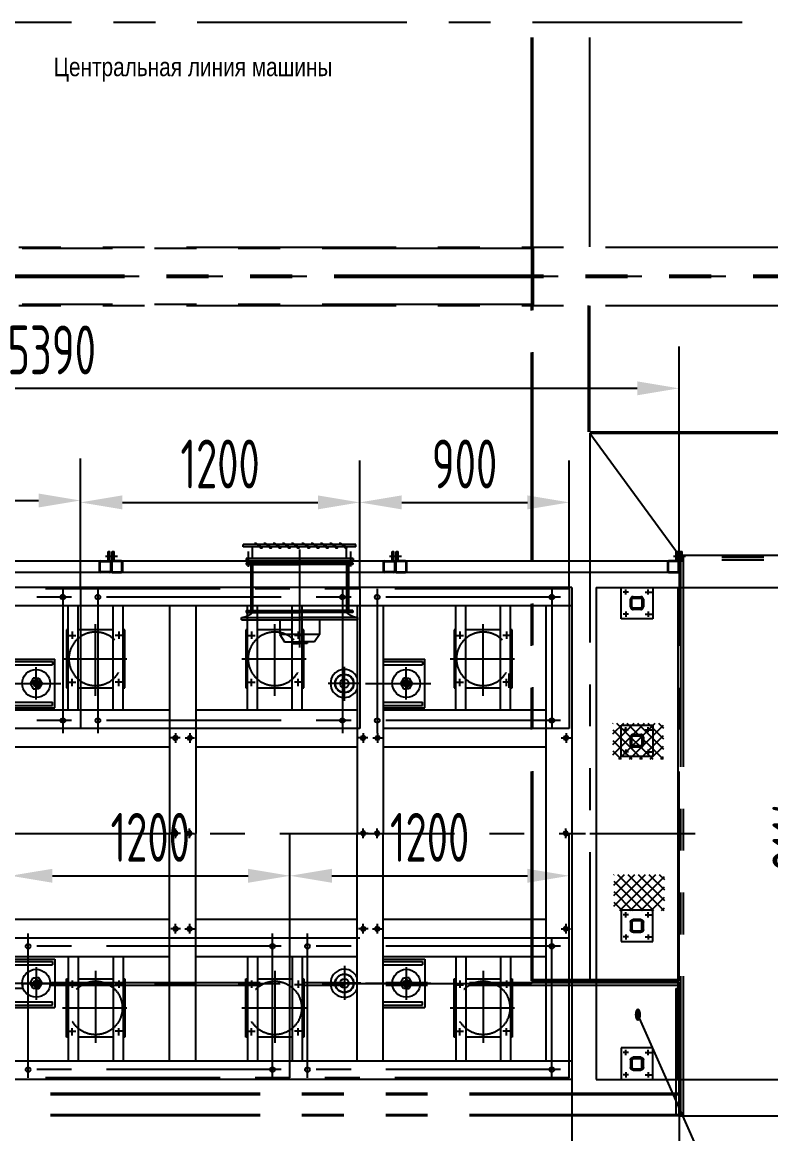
# Model space of a CAD drawing. Header units: millimetres. Extents: x 0 to 25200, y -693 to 17820.
# Drawn here: x 9672 to 12887, y 2873 to 7649 of the extents above; entities that cross this region are included whole.
import ezdxf
from ezdxf.enums import TextEntityAlignment as Align

# ---------------------------------------------------------------- set-up
doc = ezdxf.new("R2010")
doc.units = ezdxf.units.MM
doc.header["$LTSCALE"] = 600
for name, pattern in [('F', [0.75, 0.5, -0.25]), ('G', [2, 1.25, -0.25, 0.25, -0.25]), ('K', [2.5, 1.25, -0.25, 0.25, -0.25, 0.25, -0.25])]:
    doc.linetypes.add(name, pattern=pattern)
for name, color, linetype in [('01', 7, 'Continuous'), ('02', 1, 'Continuous'), ('04', 2, 'F'), ('05', 4, 'G'), ('07', 6, 'K'), ('08', 1, 'Continuous')]:
    doc.layers.add(name, color=color, linetype=linetype)
doc.styles.get("Standard").update_dxf_attribs({"font": 'isocp', "width": 0.707, "bigfont": 'intecad.shx'})
doc.dimstyles.new('INTE', dxfattribs={"dimscale": 60, "dimtxt": 3.5, "dimasz": 3, "dimexe": 3, "dimexo": 0, "dimgap": 1, "dimtad": 1, "dimdsep": 46, "dimtxsty": 'Standard', "dimcen": 0, "dimclrd": 1, "dimclre": 1, "dimclrt": 3, "dimadec": 0, "dimazin": 0, "dimtfac": 1, "dimtmove": 0, "dimatfit": 0, "dimfxl": 1, "dimarcsym": 0})

# ---------------------------------------------------------------- blocks, each defined once
blk = doc.blocks.new('ll')
at = {"layer": '01', "color": 7, "linetype": 'Continuous'}
for p, q in [((17799.6, 5990), (17799.6, 5542)), ((17842.6, 5990), (17842.6, 5542)), ((17992.6, 5990), (17992.6, 5542)), ((18035.6, 5990), (18035.6, 5542)), ((17792.6, 5645), (17792.6, 5895)), ((17792.6, 5895), (17799.6, 5895)), ((17842.6, 5895), (17992.6, 5895)), ((18035.6, 5895), (18042.6, 5895)), ((17799.6, 5645), (17792.6, 5645)), ((17992.6, 5645), (17842.6, 5645)), ((18042.6, 5645), (18035.6, 5645))]:
    blk.add_line(p, q, dxfattribs=at)
blk.add_lwpolyline([(18042.6, 5895), (18042.6, 5645)], dxfattribs=at)
at = {"layer": '04', "color": 2, "linetype": 'F'}
blk.add_circle((17917.6, 5770), 115, dxfattribs=at)
at = {"layer": '05'}
for p, q in [((17917.6, 5929.2), (17917.6, 5620.8)), ((17817.6, 5887.8), (17817.6, 5856.2)), ((18017.6, 5887.8), (18017.6, 5856.2)), ((17803.2, 5870), (17832.9, 5870)), ((18032, 5870), (18002.3, 5870)), ((17775.9, 5770), (18051.5, 5770)), ((17817.6, 5652.2), (17817.6, 5683.8)), ((18017.6, 5652.2), (18017.6, 5683.8)), ((17803.2, 5670), (17832.9, 5670)), ((18032, 5670), (18002.3, 5670))]:
    blk.add_line(p, q, dxfattribs=at)
blk = doc.blocks.new('01')
at = {"layer": '01'}
for p, q in [((18298.6, 5802.4), (13476.6, 5802.4)), ((18298.6, 5723.4), (13476.6, 5723.4)), ((16570.6, 5723.4), (16570.6, 4745.4)), ((16682.6, 5723.4), (16682.6, 4745.4)), ((17376.6, 5723.4), (17376.6, 4745.4)), ((17488.6, 5723.4), (17488.6, 4745.4)), ((15985.2, 5412.4), (15971.9, 5389.4)), ((15997.3, 5412.4), (15985.2, 5412.4)), ((15997.3, 5412.4), (16009.5, 5412.4)), ((16009.5, 5412.4), (16022.8, 5389.4)), ((17575.2, 5412.4), (17561.9, 5389.4)), ((17587.3, 5412.4), (17575.2, 5412.4)), ((17587.3, 5412.4), (17599.5, 5412.4)), ((17599.5, 5412.4), (17612.8, 5389.4)), ((15971.9, 5389.4), (15985.2, 5366.4)), ((15985.2, 5366.4), (15997.3, 5366.4)), ((16009.5, 5366.4), (15997.3, 5366.4)), ((16022.8, 5389.4), (16009.5, 5366.4)), ((17561.9, 5389.4), (17575.2, 5366.4)), ((17575.2, 5366.4), (17587.3, 5366.4)), ((17599.5, 5366.4), (17587.3, 5366.4)), ((17612.8, 5389.4), (17599.5, 5366.4)), ((16570.6, 3767.4), (16570.6, 4745.4)), ((16682.6, 3767.4), (16682.6, 4745.4)), ((17376.6, 3767.4), (17376.6, 4745.4)), ((17488.6, 3767.4), (17488.6, 4745.4)), ((15971.9, 4101.4), (15985.2, 4124.4)), ((15985.2, 4124.4), (15997.3, 4124.4)), ((16009.5, 4124.4), (15997.3, 4124.4)), ((16022.8, 4101.4), (16009.5, 4124.4)), ((17561.9, 4101.4), (17575.2, 4124.4)), ((17575.2, 4124.4), (17587.3, 4124.4)), ((17599.5, 4124.4), (17587.3, 4124.4)), ((17612.8, 4101.4), (17599.5, 4124.4)), ((15985.2, 4078.4), (15971.9, 4101.4)), ((15997.3, 4078.4), (15985.2, 4078.4)), ((15997.3, 4078.4), (16009.5, 4078.4)), ((16009.5, 4078.4), (16022.8, 4101.4)), ((17575.2, 4078.4), (17561.9, 4101.4)), ((17587.3, 4078.4), (17575.2, 4078.4)), ((17587.3, 4078.4), (17599.5, 4078.4)), ((17599.5, 4078.4), (17612.8, 4101.4)), ((18298.6, 3767.4), (13476.6, 3767.4)), ((18298.6, 3688.4), (13476.6, 3688.4))]:
    blk.add_line(p, q, dxfattribs=at)
at = {"layer": '01', "color": 7, "linetype": 'Continuous'}
for p, q in [((18298.6, 5802.4), (18298.6, 3688.4)), ((18186.6, 5723.4), (18186.6, 3767.4)), ((15898.6, 5493.4), (16077.3, 5493.4)), ((16077.3, 5285.4), (16077.3, 5493.4)), ((17488.6, 5493.4), (17667.3, 5493.4)), ((17667.3, 5285.4), (17667.3, 5493.4)), ((15898.6, 5483.4), (16067.3, 5483.4)), ((15898.6, 5469.4), (16067.3, 5469.4)), ((16067.3, 5483.4), (16067.3, 5469.4)), ((17488.6, 5483.4), (17657.3, 5483.4)), ((17488.6, 5469.4), (17657.3, 5469.4)), ((17657.3, 5483.4), (17657.3, 5469.4)), ((15898.6, 5309.4), (16067.3, 5309.4)), ((16067.3, 5295.4), (16067.3, 5309.4)), ((17488.6, 5309.4), (17657.3, 5309.4)), ((17657.3, 5295.4), (17657.3, 5309.4)), ((15898.6, 5295.4), (16067.3, 5295.4)), ((15898.6, 5285.4), (16077.3, 5285.4)), ((16570.6, 5275.4), (15898.6, 5275.4)), ((17376.6, 5275.4), (16682.6, 5275.4)), ((17488.6, 5295.4), (17657.3, 5295.4)), ((17488.6, 5285.4), (17667.3, 5285.4)), ((18186.6, 5275.4), (17488.6, 5275.4)), ((16570.6, 5195.4), (15898.6, 5195.4)), ((17376.6, 5195.4), (16682.6, 5195.4)), ((18186.6, 5195.4), (17488.6, 5195.4)), ((16570.6, 5115.4), (15898.6, 5115.4)), ((17376.6, 5115.4), (16682.6, 5115.4)), ((18186.6, 5115.4), (17488.6, 5115.4)), ((16570.6, 4375.4), (15898.6, 4375.4)), ((17376.6, 4375.4), (16682.6, 4375.4)), ((18186.6, 4375.4), (17488.6, 4375.4)), ((16570.6, 4295.4), (15898.6, 4295.4)), ((17376.6, 4295.4), (16682.6, 4295.4)), ((18186.6, 4295.4), (17488.6, 4295.4)), ((16570.6, 4215.4), (15898.6, 4215.4)), ((15898.6, 4205.4), (16077.3, 4205.4)), ((16077.3, 4205.4), (16077.3, 3997.4)), ((17376.6, 4215.4), (16682.6, 4215.4)), ((18186.6, 4215.4), (17488.6, 4215.4)), ((17488.6, 4205.4), (17667.3, 4205.4)), ((17667.3, 4205.4), (17667.3, 3997.4)), ((15898.6, 4195.4), (16067.3, 4195.4)), ((15898.6, 4181.4), (16067.3, 4181.4)), ((16067.3, 4195.4), (16067.3, 4181.4)), ((17488.6, 4195.4), (17657.3, 4195.4)), ((17488.6, 4181.4), (17657.3, 4181.4)), ((17657.3, 4195.4), (17657.3, 4181.4)), ((15898.6, 4021.4), (16067.3, 4021.4)), ((16067.3, 4007.4), (16067.3, 4021.4)), ((17488.6, 4021.4), (17657.3, 4021.4)), ((17657.3, 4007.4), (17657.3, 4021.4)), ((15898.6, 4007.4), (16067.3, 4007.4)), ((15898.6, 3997.4), (16077.3, 3997.4)), ((17488.6, 4007.4), (17657.3, 4007.4)), ((17488.6, 3997.4), (17667.3, 3997.4))]:
    blk.add_line(p, q, dxfattribs=at)
at = {"layer": '01'}
for centre, radius in [((16112.6, 5760.4), 10), ((16262.6, 5760.4), 10), ((17312.6, 5760.4), 10), ((17462.6, 5760.4), 10), ((18212.6, 5760.4), 10), ((15997.3, 5389.4), 12), ((17321.6, 5389.4), 40), ((17321.6, 5389.4), 39), ((17321.6, 5389.4), 19), ((17587.3, 5389.4), 12), ((16112.6, 5230.4), 10), ((16262.6, 5230.4), 10), ((17312.6, 5230.4), 10), ((17462.6, 5230.4), 10), ((18212.6, 5230.4), 10), ((16595.6, 5155.4), 4.8), ((16657.6, 5155.4), 4.8), ((17401.6, 5155.4), 4.8), ((17463.6, 5155.4), 4.8), ((18273.6, 5155.4), 4.8), ((16596.6, 4745.4), 4.8), ((16656.6, 4745.4), 4.8), ((17402.6, 4745.4), 4.8), ((17462.6, 4745.4), 4.8), ((18272.6, 4745.4), 4.8), ((16596.6, 4335.4), 4.8), ((16656.6, 4335.4), 4.8), ((17402.6, 4335.4), 4.8), ((17462.6, 4335.4), 4.8), ((18272.6, 4335.4), 4.8), ((15962.6, 4260.4), 10), ((17012.6, 4260.4), 10), ((17162.6, 4260.4), 10), ((18212.6, 4260.4), 10), ((15997.3, 4101.4), 12), ((17321.6, 4101.4), 40), ((17321.6, 4101.4), 39), ((17321.6, 4101.4), 19), ((17587.3, 4101.4), 12), ((15962.6, 3730.4), 10), ((17012.6, 3730.4), 10), ((17162.6, 3730.4), 10), ((18212.6, 3730.4), 10)]:
    blk.add_circle(centre, radius, dxfattribs=at)
at = {"layer": '01', "color": 7, "linetype": 'Continuous'}
for centre, radius in [((15997.3, 5389.4), 60), ((17587.3, 5389.4), 60), ((16595.6, 5155.4), 7), ((16657.6, 5155.4), 7), ((17401.6, 5155.4), 7), ((17463.6, 5155.4), 7), ((18273.6, 5155.4), 7), ((16596.6, 4745.4), 7), ((16656.6, 4745.4), 7), ((17402.6, 4745.4), 7), ((17462.6, 4745.4), 7), ((18272.6, 4745.4), 7), ((16596.6, 4335.4), 7), ((16656.6, 4335.4), 7), ((17402.6, 4335.4), 7), ((17462.6, 4335.4), 7), ((18272.6, 4335.4), 7), ((15997.3, 4101.4), 60), ((17587.3, 4101.4), 60)]:
    blk.add_circle(centre, radius, dxfattribs=at)
at = {"layer": '01'}
for centre in [(17321.6, 5389.4), (17321.6, 4101.4)]:
    blk.add_arc(centre, 60, 23.5565, 336.4435, dxfattribs=at)
at = {"layer": '02'}
for centre, radius, start, end in [((15997.3, 5389.4), 15, 269.3256, 180.755), ((17587.3, 5389.4), 15, 269.3256, 180.755), ((16595.6, 5155.4), 6, 87.3887, 3.4423), ((16657.6, 5155.4), 6, 176.5577, 92.6113), ((17401.6, 5155.4), 6, 87.3887, 3.4423), ((17463.6, 5155.4), 6, 176.5577, 92.6113), ((18273.6, 5155.4), 6, 176.5577, 92.6113), ((16596.6, 4745.4), 6, 87.3887, 3.4423), ((16656.6, 4745.4), 6, 176.5577, 92.6113), ((17402.6, 4745.4), 6, 87.3887, 3.4423), ((17462.6, 4745.4), 6, 176.5577, 92.6113), ((18272.6, 4745.4), 6, 176.5577, 92.6113), ((16596.6, 4335.4), 6, 356.5577, 272.6113), ((16656.6, 4335.4), 6, 267.3887, 183.4423), ((17402.6, 4335.4), 6, 356.5577, 272.6113), ((17462.6, 4335.4), 6, 267.3887, 183.4423), ((18272.6, 4335.4), 6, 267.3887, 183.4423), ((15997.3, 4101.4), 15, 179.245, 90.6744), ((17587.3, 4101.4), 15, 179.245, 90.6744)]:
    blk.add_arc(centre, radius, start, end, dxfattribs=at)
at = {"layer": '04', "color": 2, "linetype": 'F'}
for p, q in [((16585.6, 5155.4), (16590.8, 5164.4)), ((16590.8, 5164.4), (16595.6, 5164.4)), ((16600.4, 5164.4), (16595.6, 5164.4)), ((16605.6, 5155.4), (16600.4, 5164.4)), ((16647.6, 5155.4), (16652.8, 5164.4)), ((16652.8, 5164.4), (16657.6, 5164.4)), ((16662.4, 5164.4), (16657.6, 5164.4)), ((16667.6, 5155.4), (16662.4, 5164.4)), ((17391.6, 5155.4), (17396.8, 5164.4)), ((17396.8, 5164.4), (17401.6, 5164.4)), ((17406.4, 5164.4), (17401.6, 5164.4)), ((17411.6, 5155.4), (17406.4, 5164.4)), ((17453.6, 5155.4), (17458.8, 5164.4)), ((17458.8, 5164.4), (17463.6, 5164.4)), ((17468.4, 5164.4), (17463.6, 5164.4)), ((17473.6, 5155.4), (17468.4, 5164.4)), ((18263.6, 5155.4), (18268.8, 5164.4)), ((18268.8, 5164.4), (18273.6, 5164.4)), ((18278.4, 5164.4), (18273.6, 5164.4)), ((18283.6, 5155.4), (18278.4, 5164.4)), ((16590.8, 5146.4), (16585.6, 5155.4)), ((16595.6, 5146.4), (16590.8, 5146.4)), ((16595.6, 5146.4), (16600.4, 5146.4)), ((16600.4, 5146.4), (16605.6, 5155.4)), ((16652.8, 5146.4), (16647.6, 5155.4)), ((16657.6, 5146.4), (16652.8, 5146.4)), ((16657.6, 5146.4), (16662.4, 5146.4)), ((16662.4, 5146.4), (16667.6, 5155.4)), ((17396.8, 5146.4), (17391.6, 5155.4)), ((17401.6, 5146.4), (17396.8, 5146.4)), ((17401.6, 5146.4), (17406.4, 5146.4)), ((17406.4, 5146.4), (17411.6, 5155.4)), ((17458.8, 5146.4), (17453.6, 5155.4)), ((17463.6, 5146.4), (17458.8, 5146.4)), ((17463.6, 5146.4), (17468.4, 5146.4)), ((17468.4, 5146.4), (17473.6, 5155.4)), ((18268.8, 5146.4), (18263.6, 5155.4)), ((18273.6, 5146.4), (18268.8, 5146.4)), ((18273.6, 5146.4), (18278.4, 5146.4)), ((18278.4, 5146.4), (18283.6, 5155.4)), ((16586.6, 4745.4), (16591.8, 4754.4)), ((16591.8, 4736.4), (16586.6, 4745.4)), ((16591.8, 4754.4), (16596.6, 4754.4)), ((16596.6, 4736.4), (16591.8, 4736.4)), ((16601.4, 4754.4), (16596.6, 4754.4)), ((16596.6, 4736.4), (16601.4, 4736.4)), ((16606.6, 4745.4), (16601.4, 4754.4)), ((16601.4, 4736.4), (16606.6, 4745.4)), ((16646.6, 4745.4), (16651.8, 4754.4)), ((16651.8, 4736.4), (16646.6, 4745.4)), ((16651.8, 4754.4), (16656.6, 4754.4)), ((16656.6, 4736.4), (16651.8, 4736.4)), ((16661.4, 4754.4), (16656.6, 4754.4)), ((16656.6, 4736.4), (16661.4, 4736.4)), ((16666.6, 4745.4), (16661.4, 4754.4)), ((16661.4, 4736.4), (16666.6, 4745.4)), ((17392.6, 4745.4), (17397.8, 4754.4)), ((17397.8, 4736.4), (17392.6, 4745.4)), ((17397.8, 4754.4), (17402.6, 4754.4)), ((17402.6, 4736.4), (17397.8, 4736.4)), ((17407.4, 4754.4), (17402.6, 4754.4)), ((17402.6, 4736.4), (17407.4, 4736.4)), ((17412.6, 4745.4), (17407.4, 4754.4)), ((17407.4, 4736.4), (17412.6, 4745.4)), ((17452.6, 4745.4), (17457.8, 4754.4)), ((17457.8, 4736.4), (17452.6, 4745.4)), ((17457.8, 4754.4), (17462.6, 4754.4)), ((17462.6, 4736.4), (17457.8, 4736.4)), ((17467.4, 4754.4), (17462.6, 4754.4)), ((17462.6, 4736.4), (17467.4, 4736.4)), ((17472.6, 4745.4), (17467.4, 4754.4)), ((17467.4, 4736.4), (17472.6, 4745.4)), ((18262.6, 4745.4), (18267.8, 4754.4)), ((18267.8, 4736.4), (18262.6, 4745.4)), ((18267.8, 4754.4), (18272.6, 4754.4)), ((18272.6, 4736.4), (18267.8, 4736.4)), ((18277.4, 4754.4), (18272.6, 4754.4)), ((18272.6, 4736.4), (18277.4, 4736.4)), ((18282.6, 4745.4), (18277.4, 4754.4)), ((18277.4, 4736.4), (18282.6, 4745.4)), ((16591.8, 4344.4), (16586.6, 4335.4)), ((16586.6, 4335.4), (16591.8, 4326.4)), ((16596.6, 4344.4), (16591.8, 4344.4)), ((16591.8, 4326.4), (16596.6, 4326.4)), ((16596.6, 4344.4), (16601.4, 4344.4)), ((16601.4, 4326.4), (16596.6, 4326.4)), ((16601.4, 4344.4), (16606.6, 4335.4)), ((16606.6, 4335.4), (16601.4, 4326.4)), ((16651.8, 4344.4), (16646.6, 4335.4)), ((16646.6, 4335.4), (16651.8, 4326.4)), ((16656.6, 4344.4), (16651.8, 4344.4)), ((16651.8, 4326.4), (16656.6, 4326.4)), ((16656.6, 4344.4), (16661.4, 4344.4)), ((16661.4, 4326.4), (16656.6, 4326.4)), ((16661.4, 4344.4), (16666.6, 4335.4)), ((16666.6, 4335.4), (16661.4, 4326.4)), ((17397.8, 4344.4), (17392.6, 4335.4)), ((17392.6, 4335.4), (17397.8, 4326.4)), ((17402.6, 4344.4), (17397.8, 4344.4)), ((17397.8, 4326.4), (17402.6, 4326.4)), ((17402.6, 4344.4), (17407.4, 4344.4)), ((17407.4, 4326.4), (17402.6, 4326.4)), ((17407.4, 4344.4), (17412.6, 4335.4)), ((17412.6, 4335.4), (17407.4, 4326.4)), ((17457.8, 4344.4), (17452.6, 4335.4)), ((17452.6, 4335.4), (17457.8, 4326.4)), ((17462.6, 4344.4), (17457.8, 4344.4)), ((17457.8, 4326.4), (17462.6, 4326.4)), ((17462.6, 4344.4), (17467.4, 4344.4)), ((17467.4, 4326.4), (17462.6, 4326.4)), ((17467.4, 4344.4), (17472.6, 4335.4)), ((17472.6, 4335.4), (17467.4, 4326.4)), ((18267.8, 4344.4), (18262.6, 4335.4)), ((18262.6, 4335.4), (18267.8, 4326.4)), ((18272.6, 4344.4), (18267.8, 4344.4)), ((18267.8, 4326.4), (18272.6, 4326.4)), ((18272.6, 4344.4), (18277.4, 4344.4)), ((18277.4, 4326.4), (18272.6, 4326.4)), ((18277.4, 4344.4), (18282.6, 4335.4)), ((18282.6, 4335.4), (18277.4, 4326.4))]:
    blk.add_line(p, q, dxfattribs=at)
at = {"layer": '05', "color": 4, "linetype": 'G'}
for p, q in [((16112.6, 5795.4), (16112.6, 5175.4)), ((16262.6, 5795.4), (16262.6, 5175.4)), ((17312.6, 5795.4), (17312.6, 5175.4)), ((17462.6, 5795.4), (17462.6, 5175.4)), ((18212.6, 5795.4), (18212.6, 5195.4)), ((18249.8, 5760.4), (13825.3, 5760.4)), ((15821.6, 5389.4), (16102.7, 5389.4)), ((17411.6, 5389.4), (17692.7, 5389.4)), ((18249.8, 5230.4), (13825.3, 5230.4)), ((13444.2, 4745.4), (18356.8, 4745.4)), ((15962.6, 3695.4), (15962.6, 4315.4)), ((17012.6, 3695.4), (17012.6, 4315.4)), ((17162.6, 3695.4), (17162.6, 4315.4)), ((18249.8, 4260.4), (13540.3, 4260.4)), ((18212.6, 3695.4), (18212.6, 4295.4)), ((15821.6, 4101.4), (16102.7, 4101.4)), ((17411.6, 4101.4), (17692.7, 4101.4)), ((18249.8, 3730.4), (13530.3, 3730.4))]:
    blk.add_line(p, q, dxfattribs=at)
at = {"layer": '05'}
for p, q in [((15997.3, 5320), (15997.3, 5459.9)), ((17321.6, 5314.8), (17321.6, 5460.6)), ((17587.3, 5320), (17587.3, 5459.9)), ((15997.3, 5412.6), (15997.3, 5366.1)), ((17587.3, 5412.6), (17587.3, 5366.1)), ((16023, 5389.4), (15971.6, 5389.4)), ((17392.6, 5389.4), (17251, 5389.4)), ((17613, 5389.4), (17561.6, 5389.4)), ((16595.6, 5175.3), (16595.6, 5134.6)), ((16595.6, 5145.8), (16595.6, 5165.2)), ((16657.6, 5175.3), (16657.6, 5134.6)), ((16657.6, 5145.8), (16657.6, 5165.2)), ((17401.6, 5175.3), (17401.6, 5134.6)), ((17401.6, 5145.8), (17401.6, 5165.2)), ((17463.6, 5175.3), (17463.6, 5134.6)), ((17463.6, 5145.8), (17463.6, 5165.2)), ((18273.6, 5175.3), (18273.6, 5134.6)), ((18273.6, 5145.8), (18273.6, 5165.2)), ((16616, 5155.4), (16575.2, 5155.4)), ((16585, 5155.4), (16606.1, 5155.4)), ((16637.2, 5155.4), (16678, 5155.4)), ((16668.1, 5155.4), (16647.1, 5155.4)), ((17422, 5155.4), (17381.2, 5155.4)), ((17391, 5155.4), (17412.1, 5155.4)), ((17443.2, 5155.4), (17484, 5155.4)), ((17474.1, 5155.4), (17453.1, 5155.4)), ((18253.2, 5155.4), (18294, 5155.4)), ((18284.1, 5155.4), (18263.1, 5155.4)), ((16617, 4745.4), (16576.2, 4745.4)), ((16586, 4745.4), (16607.1, 4745.4)), ((16596.6, 4725), (16596.6, 4765.7)), ((16596.6, 4735.8), (16596.6, 4755.2)), ((16636.2, 4745.4), (16677, 4745.4)), ((16667.1, 4745.4), (16646.1, 4745.4)), ((16656.6, 4725), (16656.6, 4765.7)), ((16656.6, 4735.8), (16656.6, 4755.2)), ((17423, 4745.4), (17382.2, 4745.4)), ((17392, 4745.4), (17413.1, 4745.4)), ((17402.6, 4725), (17402.6, 4765.7)), ((17402.6, 4735.8), (17402.6, 4755.2)), ((17442.2, 4745.4), (17483, 4745.4)), ((17473.1, 4745.4), (17452.1, 4745.4)), ((17462.6, 4725), (17462.6, 4765.7)), ((17462.6, 4735.8), (17462.6, 4755.2)), ((18252.2, 4745.4), (18293, 4745.4)), ((18283.1, 4745.4), (18262.1, 4745.4)), ((18272.6, 4725), (18272.6, 4765.7)), ((18272.6, 4735.8), (18272.6, 4755.2)), ((16595.6, 4315.4), (16595.6, 4356.2)), ((16657.6, 4315.4), (16657.6, 4356.2)), ((17401.6, 4315.4), (17401.6, 4356.2)), ((17463.6, 4315.4), (17463.6, 4356.2)), ((18273.6, 4315.4), (18273.6, 4356.2)), ((16617, 4335.4), (16576.2, 4335.4)), ((16586, 4335.4), (16607.1, 4335.4)), ((16596.6, 4344.9), (16596.6, 4325.6)), ((16636.2, 4335.4), (16677, 4335.4)), ((16667.1, 4335.4), (16646.1, 4335.4)), ((16656.6, 4344.9), (16656.6, 4325.6)), ((17423, 4335.4), (17382.2, 4335.4)), ((17392, 4335.4), (17413.1, 4335.4)), ((17402.6, 4344.9), (17402.6, 4325.6)), ((17442.2, 4335.4), (17483, 4335.4)), ((17473.1, 4335.4), (17452.1, 4335.4)), ((17462.6, 4344.9), (17462.6, 4325.6)), ((18252.2, 4335.4), (18293, 4335.4)), ((18283.1, 4335.4), (18262.1, 4335.4)), ((18272.6, 4344.9), (18272.6, 4325.6)), ((15997.3, 4170.7), (15997.3, 4030.8)), ((17321.6, 4175.9), (17321.6, 4030.2)), ((17587.3, 4170.7), (17587.3, 4030.8)), ((15997.3, 4078.2), (15997.3, 4124.7)), ((17587.3, 4078.2), (17587.3, 4124.7)), ((16023, 4101.4), (15971.6, 4101.4)), ((17392.6, 4101.4), (17251, 4101.4)), ((17613, 4101.4), (17561.6, 4101.4))]:
    blk.add_line(p, q, dxfattribs=at)
at = {"layer": '07', "color": 6, "linetype": 'K'}
for p, q in [((18287.6, 5795.4), (13787.6, 5795.4)), ((16187.6, 5795.4), (16187.6, 5195.4)), ((17387.6, 5795.4), (17387.6, 5195.4)), ((18287.6, 5795.4), (18287.6, 5195.4)), ((18287.6, 5195.4), (13787.6, 5195.4)), ((18287.6, 4295.4), (13487.6, 4295.4)), ((17087.6, 3695.4), (17087.6, 4295.4)), ((18287.6, 3695.4), (18287.6, 4295.4)), ((18287.6, 3695.4), (13487.6, 3695.4))]:
    blk.add_line(p, q, dxfattribs=at)
at = {"layer": '04', "xscale": -1, "rotation": 180}
for p in [(-1665, 11265.4), (-895, 11265.4), (0, 11265.4)]:
    blk.add_blockref('ll', p, dxfattribs=at)
at = {"layer": '04'}
for p in [(-1665, -1774.6), (-895, -1774.6), (0, -1774.6)]:
    blk.add_blockref('ll', p, dxfattribs=at)
at = {"layer": '02', "width": 0.605172}
blk.add_text('●', height=20, dxfattribs=at).set_placement((18267.4, 5144.9), (18279.4, 5144.9), align=Align.FIT)
blk = doc.blocks.new('*D795')
at = {"layer": '08', "color": 1, "lineweight": -2, "ltscale": 1.2}
for p, q in [((12487.4, 5220.8), (13344.4, 5220.8)), ((13164.4, 5040.8), (13164.4, 3286.8)), ((12487.4, 3106.8), (13344.4, 3106.8))]:
    blk.add_line(p, q, dxfattribs=at)
at = {"layer": '08', "color": 1, "ltscale": 1.2}
for points in [[(13134.4, 5040.8), (13194.4, 5040.8), (13164.4, 5220.8)], [(13134.4, 3286.8), (13194.4, 3286.8), (13164.4, 3106.8)]]:
    blk.add_solid(points, dxfattribs=at)
at = {"layer": 'Defpoints', "color": 0, "ltscale": 1.2}
for p in [(12487.4, 5220.8), (12487.4, 3106.8), (13164.4, 3106.8)]:
    blk.add_point(p, dxfattribs=at)
at = {"layer": '08', "color": 3, "ltscale": 1.2, "insert": (12999.4, 4163.8), "char_height": 210, "attachment_point": 5, "rotation": 90}
blk.add_mtext('2114', dxfattribs=at)
blk = doc.blocks.new('zxx')
at = {"layer": '04', "color": 2, "linetype": 'F'}
for p, q in [((9551.8, 3779.7), (9551.8, 3914.7)), ((9551.8, 3914.7), (9686.8, 3914.7)), ((9602.8, 3874.7), (9635.8, 3874.7)), ((9602.8, 3868.7), (9635.8, 3868.7)), ((9686.8, 3914.7), (9686.8, 3779.7)), ((9591.8, 3831), (9591.8, 3863.7)), ((9597.8, 3830.7), (9597.8, 3863.7)), ((9635.8, 3825.7), (9602.8, 3825.7)), ((9640.8, 3863.7), (9640.8, 3830.7)), ((9646.8, 3863.7), (9646.8, 3830.7)), ((9686.8, 3779.7), (9551.8, 3779.7)), ((9635.8, 3819.7), (9602.8, 3819.7))]:
    blk.add_line(p, q, dxfattribs=at)
for centre, radius, start, end in [((9602.8, 3863.7), 11, 90, 180), ((9602.8, 3863.7), 5, 90, 180), ((9635.8, 3863.7), 11, 0, 90), ((9635.8, 3863.7), 5, 0, 90), ((9602.8, 3830.7), 11, 180, 270), ((9602.8, 3830.7), 5, 180, 270), ((9635.8, 3830.7), 11, 270, 0), ((9635.8, 3830.7), 5, 270, 0)]:
    blk.add_arc(centre, radius, start, end, dxfattribs=at)
at = {"layer": '05', "color": 142, "linetype": 'G'}
for p, q in [((9583.3, 3894.7), (9560.5, 3894.7)), ((9571.8, 3884), (9571.8, 3906.2)), ((9655.2, 3894.7), (9683, 3894.7)), ((9666.8, 3884), (9666.8, 3906.2)), ((9583.3, 3799.7), (9560.5, 3799.7)), ((9571.8, 3810.4), (9571.8, 3788.3)), ((9655.2, 3799.7), (9683, 3799.7)), ((9666.8, 3810.4), (9666.8, 3788.3))]:
    blk.add_line(p, q, dxfattribs=at)
blk = doc.blocks.new('erewrew')
at = {"layer": '02'}
h = blk.add_hatch(dxfattribs=at)
h.set_pattern_fill('LINE', color=256, scale=3, angle=45, style=0)
h.set_pattern_definition([(45, (-55580.561, -7056.198), (-6.735192, 6.735192), [])])
h.paths.add_polyline_path([(-21780.9, 3484.9, 0.414214), (-21774.9, 3490.9), (-21774.9, 3528.9, 0.414214), (-21780.9, 3534.9), (-21818.9, 3534.9, 0.414214), (-21824.9, 3528.9), (-21824.9, 3490.9, 0.414214), (-21818.9, 3484.9)])
h.paths.add_polyline_path([(-21777.9, 3487.9), (-21821.9, 3487.9), (-21821.9, 3531.9), (-21777.9, 3531.9)], flags=16)
h = blk.add_hatch(dxfattribs=at)
h.set_pattern_fill('LINE', color=256, scale=3, angle=45, style=0)
h.set_pattern_definition([(135, (12030.844, -7056.198), (6.735192, 6.735192), [])])
h.paths.add_polyline_path([(-21774.9, 3528.9), (-21774.9, 3490.9, 0.414214), (-21768.9, 3484.9), (-21730.9, 3484.9, 0.414214), (-21724.9, 3490.9), (-21724.9, 3528.9, 0.414214), (-21730.9, 3534.9), (-21768.9, 3534.9, 0.414214)])
h.paths.add_polyline_path([(-21768.9, 3531.9, 0.414214), (-21771.9, 3528.9), (-21771.9, 3490.9, 0.414214), (-21768.9, 3487.9), (-21730.9, 3487.9, 0.414214), (-21727.9, 3490.9), (-21727.9, 3528.9, 0.414214), (-21730.9, 3531.9)], flags=16)
h = blk.add_hatch(dxfattribs=at)
h.set_pattern_fill('LINE', color=256, scale=3, angle=45, style=0)
h.set_pattern_definition([(45, (-54360.561, -7056.198), (-6.735192, 6.735192), [])])
h.paths.add_polyline_path([(-20560.9, 3484.9, 0.414214), (-20554.9, 3490.9), (-20554.9, 3528.9, 0.414214), (-20560.9, 3534.9), (-20598.9, 3534.9, 0.414214), (-20604.9, 3528.9), (-20604.9, 3490.9, 0.414214), (-20598.9, 3484.9)])
h.paths.add_polyline_path([(-20557.9, 3487.9), (-20601.9, 3487.9), (-20601.9, 3531.9), (-20557.9, 3531.9)], flags=16)
h = blk.add_hatch(dxfattribs=at)
h.set_pattern_fill('LINE', color=256, scale=3, angle=45, style=0)
h.set_pattern_definition([(135, (13250.844, -7056.198), (6.735192, 6.735192), [])])
h.paths.add_polyline_path([(-20554.9, 3528.9), (-20554.9, 3490.9, 0.414214), (-20548.9, 3484.9), (-20510.9, 3484.9, 0.414214), (-20504.9, 3490.9), (-20504.9, 3528.9, 0.414214), (-20510.9, 3534.9), (-20548.9, 3534.9, 0.414214)])
h.paths.add_polyline_path([(-20548.9, 3531.9, 0.414214), (-20551.9, 3528.9), (-20551.9, 3490.9, 0.414214), (-20548.9, 3487.9), (-20510.9, 3487.9, 0.414214), (-20507.9, 3490.9), (-20507.9, 3528.9, 0.414214), (-20510.9, 3531.9)], flags=16)
h = blk.add_hatch(dxfattribs=at)
h.set_pattern_fill('LINE', color=256, scale=3, angle=45, style=0)
h.set_pattern_definition([(135, (14420.844, -7056.198), (6.735192, 6.735192), [])])
h.paths.add_polyline_path([(-19384.9, 3528.9), (-19384.9, 3490.9, 0.414214), (-19378.9, 3484.9), (-19340.9, 3484.9, 0.414214), (-19334.9, 3490.9), (-19334.9, 3528.9, 0.414214), (-19340.9, 3534.9), (-19378.9, 3534.9, 0.414214)])
h.paths.add_polyline_path([(-19378.9, 3531.9, 0.414214), (-19381.9, 3528.9), (-19381.9, 3490.9, 0.414214), (-19378.9, 3487.9), (-19340.9, 3487.9, 0.414214), (-19337.9, 3490.9), (-19337.9, 3528.9, 0.414214), (-19340.9, 3531.9)], flags=16)
for p, q in [((-21193.9, 3526.9), (-21193.9, 3518.9)), ((-21193.9, 3526.9), (-20964.9, 3526.9)), ((-21193.9, 3526.9), (-20964.9, 3526.9)), ((-21193.9, 3518.9), (-20964.9, 3518.9)), ((-21174.9, 3518.9), (-21174.9, 3320.9)), ((-20735.9, 3526.9), (-20964.9, 3526.9)), ((-20735.9, 3526.9), (-20964.9, 3526.9)), ((-20735.9, 3518.9), (-20964.9, 3518.9)), ((-20754.9, 3518.9), (-20754.9, 3320.9)), ((-20735.9, 3526.9), (-20735.9, 3518.9)), ((-21193.9, 3320.9), (-21193.9, 3312.9)), ((-21193.9, 3320.9), (-20964.9, 3320.9)), ((-21193.9, 3312.9), (-20964.9, 3312.9)), ((-20735.9, 3320.9), (-20964.9, 3320.9)), ((-20735.9, 3312.9), (-20964.9, 3312.9)), ((-20735.9, 3320.9), (-20735.9, 3312.9)), ((-21214.9, 3280.9), (-21214.9, 3290.9)), ((-21214.9, 3290.9), (-20964.9, 3290.9)), ((-21214.9, 3280.9), (-20964.9, 3280.9)), ((-20714.9, 3290.9), (-20964.9, 3290.9)), ((-20714.9, 3280.9), (-20964.9, 3280.9)), ((-20714.9, 3280.9), (-20714.9, 3290.9))]:
    blk.add_line(p, q)
for centre, start, end in [((-21230.1, 3387.5), 278.968, 310.2792), ((-20699.6, 3387.5), 229.7208, 261.032)]:
    blk.add_arc(centre, 97.8, start, end)
at = {"layer": '01', "color": 7, "linetype": 'Continuous'}
for p, q in [((-20722.8, 3604.9), (-21206.9, 3604.9)), ((-21206.9, 3594.9), (-21206.9, 3604.9)), ((-20722.8, 3594.9), (-21206.9, 3594.9)), ((-21166.9, 3544.9), (-21166.9, 3594.9)), ((-21153, 3610), (-21158.9, 3610)), ((-21128.1, 3594.2), (-21153, 3610)), ((-21113, 3610), (-21118.9, 3610)), ((-21088.1, 3594.2), (-21113, 3610)), ((-21073, 3610), (-21078.9, 3610)), ((-21048.1, 3594.2), (-21073, 3610)), ((-21033, 3610), (-21038.9, 3610)), ((-21008.1, 3594.2), (-21033, 3610)), ((-20994, 3610), (-20999.9, 3610)), ((-20969.1, 3594.2), (-20994, 3610)), ((-20949.3, 3610), (-20955.3, 3610)), ((-20924.5, 3594.2), (-20949.3, 3610)), ((-20909.3, 3610), (-20915.3, 3610)), ((-20884.5, 3594.2), (-20909.3, 3610)), ((-20869.3, 3610), (-20875.3, 3610)), ((-20844.5, 3594.2), (-20869.3, 3610)), ((-20829.3, 3610), (-20835.3, 3610)), ((-20804.5, 3594.2), (-20829.3, 3610)), ((-20789.3, 3610), (-20795.3, 3610)), ((-20764.5, 3594.2), (-20789.3, 3610)), ((-20762.9, 3544.9), (-20762.9, 3594.9)), ((-20722.8, 3594.9), (-20722.8, 3604.9)), ((-24680.9, 3534.9), (-19378.9, 3534.9)), ((-21818.9, 3534.9), (-21780.9, 3534.9)), ((-21787.9, 3534.9), (-21787.9, 3574.9)), ((-21787.9, 3534.9), (-21779.9, 3534.9)), ((-21779.9, 3534.9), (-21779.9, 3574.9)), ((-21769.9, 3534.9), (-21769.9, 3574.9)), ((-21769.9, 3534.9), (-21761.9, 3534.9)), ((-21730.9, 3534.9), (-21768.9, 3534.9)), ((-21761.9, 3534.9), (-21761.9, 3574.9)), ((-20734.9, 3544.9), (-21194.9, 3544.9)), ((-21194.9, 3544.9), (-21194.9, 3534.9)), ((-20734.9, 3534.9), (-21194.9, 3534.9)), ((-20734.9, 3544.9), (-20734.9, 3534.9)), ((-20598.9, 3534.9), (-20560.9, 3534.9)), ((-20567.9, 3534.9), (-20567.9, 3574.9)), ((-20567.9, 3534.9), (-20559.9, 3534.9)), ((-20559.9, 3534.9), (-20559.9, 3574.9)), ((-20549.9, 3534.9), (-20549.9, 3574.9)), ((-20549.9, 3534.9), (-20541.9, 3534.9)), ((-20510.9, 3534.9), (-20548.9, 3534.9)), ((-20541.9, 3534.9), (-20541.9, 3574.9)), ((-19340.9, 3534.9), (-19378.9, 3534.9)), ((-19347.9, 3534.9), (-19347.9, 3574.9)), ((-19339.9, 3534.9), (-19339.9, 3574.9)), ((-19329.9, 3534.9), (-19329.9, 3574.9)), ((-19321.9, 3534.9), (-19321.9, 3574.9)), ((-21824.9, 3490.9), (-21824.9, 3528.9)), ((-21821.9, 3490.9), (-21821.9, 3528.9)), ((-21818.9, 3531.9), (-21780.9, 3531.9)), ((-21780.9, 3487.9), (-21818.9, 3487.9)), ((-21777.9, 3528.9), (-21777.9, 3490.9)), ((-21774.9, 3528.9), (-21774.9, 3490.9)), ((-21774.9, 3528.9), (-21774.9, 3490.9)), ((-21771.9, 3528.9), (-21771.9, 3490.9)), ((-21730.9, 3531.9), (-21768.9, 3531.9)), ((-21768.9, 3487.9), (-21730.9, 3487.9)), ((-21727.9, 3490.9), (-21727.9, 3528.9)), ((-21724.9, 3490.9), (-21724.9, 3528.9)), ((-20604.9, 3490.9), (-20604.9, 3528.9)), ((-20601.9, 3490.9), (-20601.9, 3528.9)), ((-20598.9, 3531.9), (-20560.9, 3531.9)), ((-20560.9, 3487.9), (-20598.9, 3487.9)), ((-20557.9, 3528.9), (-20557.9, 3490.9)), ((-20554.9, 3528.9), (-20554.9, 3490.9)), ((-20554.9, 3528.9), (-20554.9, 3490.9)), ((-20551.9, 3528.9), (-20551.9, 3490.9)), ((-20510.9, 3531.9), (-20548.9, 3531.9)), ((-20548.9, 3487.9), (-20510.9, 3487.9)), ((-20507.9, 3490.9), (-20507.9, 3528.9)), ((-20504.9, 3490.9), (-20504.9, 3528.9)), ((-19384.9, 3528.9), (-19384.9, 3490.9)), ((-19381.9, 3528.9), (-19381.9, 3490.9)), ((-19340.9, 3531.9), (-19378.9, 3531.9)), ((-19378.9, 3487.9), (-19340.9, 3487.9)), ((-19337.9, 3490.9), (-19337.9, 3528.9)), ((-19334.9, 3490.9), (-19334.9, 3528.9)), ((-19378.9, 3484.9), (-24680.9, 3484.9)), ((-21780.9, 3484.9), (-21818.9, 3484.9)), ((-21768.9, 3484.9), (-21730.9, 3484.9)), ((-20560.9, 3484.9), (-20598.9, 3484.9)), ((-20548.9, 3484.9), (-20510.9, 3484.9)), ((-19378.9, 3484.9), (-19340.9, 3484.9)), ((-21050.5, 3280.9), (-21050.5, 3219)), ((-20879.2, 3280.9), (-20879.2, 3219))]:
    blk.add_line(p, q, dxfattribs=at)
at = {"layer": '01'}
for p, q in [((-21787.9, 3574.9), (-21779.9, 3574.9)), ((-21769.9, 3574.9), (-21761.9, 3574.9)), ((-20567.9, 3574.9), (-20559.9, 3574.9)), ((-20549.9, 3574.9), (-20541.9, 3574.9)), ((-19347.9, 3574.9), (-19339.9, 3574.9)), ((-19329.9, 3574.9), (-19321.9, 3574.9)), ((-19329.9, 3534.9), (-19321.9, 3534.9)), ((-20879.2, 3219), (-21050.5, 3219)), ((-21050.5, 3219), (-21029.1, 3187.6)), ((-20879.2, 3219), (-20900.6, 3187.6)), ((-21029.1, 3187.6), (-20964.9, 3187.6)), ((-20997, 3187.6), (-20997, 3179.6)), ((-20997, 3179.6), (-20964.9, 3179.6)), ((-20900.6, 3187.6), (-20964.9, 3187.6)), ((-20932.7, 3179.6), (-20964.9, 3179.6)), ((-20932.7, 3187.6), (-20932.7, 3179.6))]:
    blk.add_line(p, q, dxfattribs=at)
at = {"layer": '01', "color": 7, "linetype": 'Continuous'}
for centre in [(-21129.5, 3591.7), (-21089.5, 3591.7), (-21049.5, 3591.7), (-21009.5, 3591.7), (-20970.5, 3591.7), (-20925.9, 3591.7), (-20885.9, 3591.7), (-20845.9, 3591.7), (-20805.9, 3591.7), (-20765.9, 3591.7)]:
    blk.add_circle(centre, 2.89, dxfattribs=at)
for centre, radius, start, end in [((-21818.9, 3528.9), 6, 90, 180), ((-21780.9, 3528.9), 6, 0, 90), ((-21768.9, 3528.9), 6, 90, 180), ((-21730.9, 3528.9), 6, 0, 90), ((-20598.9, 3528.9), 6, 90, 180), ((-20560.9, 3528.9), 6, 0, 90), ((-20548.9, 3528.9), 6, 90, 180), ((-20510.9, 3528.9), 6, 0, 90), ((-19378.9, 3528.9), 6, 90, 180), ((-19340.9, 3528.9), 6, 0, 90), ((-21818.9, 3490.9), 6, 180, 270), ((-21818.9, 3528.9), 3, 90, 180), ((-21818.9, 3490.9), 3, 180, 270), ((-21780.9, 3528.9), 3, 0, 90), ((-21780.9, 3490.9), 3, 270, 0), ((-21780.9, 3490.9), 6, 270, 0), ((-21768.9, 3490.9), 6, 180, 270), ((-21768.9, 3528.9), 3, 90, 180), ((-21768.9, 3490.9), 3, 180, 270), ((-21730.9, 3528.9), 3, 0, 90), ((-21730.9, 3490.9), 3, 270, 0), ((-21730.9, 3490.9), 6, 270, 0), ((-20598.9, 3490.9), 6, 180, 270), ((-20598.9, 3528.9), 3, 90, 180), ((-20598.9, 3490.9), 3, 180, 270), ((-20560.9, 3528.9), 3, 0, 90), ((-20560.9, 3490.9), 3, 270, 0), ((-20560.9, 3490.9), 6, 270, 0), ((-20548.9, 3490.9), 6, 180, 270), ((-20548.9, 3528.9), 3, 90, 180), ((-20548.9, 3490.9), 3, 180, 270), ((-20510.9, 3528.9), 3, 0, 90), ((-20510.9, 3490.9), 3, 270, 0), ((-20510.9, 3490.9), 6, 270, 0), ((-19378.9, 3490.9), 6, 180, 270), ((-19378.9, 3528.9), 3, 90, 180), ((-19378.9, 3490.9), 3, 180, 270), ((-19340.9, 3528.9), 3, 0, 90), ((-19340.9, 3490.9), 3, 270, 0), ((-19340.9, 3490.9), 6, 270, 0)]:
    blk.add_arc(centre, radius, start, end, dxfattribs=at)
at = {"layer": '04', "color": 2, "linetype": 'F'}
for p, q in [((-21166.9, 3526.9), (-21166.9, 3312.9)), ((-20762.9, 3526.9), (-20762.9, 3312.9))]:
    blk.add_line(p, q, dxfattribs=at)
at = {"layer": '05', "color": 4, "linetype": 'G'}
for p, q in [((-20964.9, 3583.7), (-20964.9, 3162.3)), ((-21184.9, 3539), (-21184.9, 3575.2)), ((-21184.9, 3508.6), (-21184.9, 3547.2)), ((-20744.9, 3539), (-20744.9, 3575.2))]:
    blk.add_line(p, q, dxfattribs=at)
at = {"layer": '05'}
for p, q in [((-21798.6, 3554.9), (-21746.7, 3554.9)), ((-20744.9, 3510.2), (-20744.9, 3540.8)), ((-20578.6, 3554.9), (-20526.7, 3554.9)), ((-19358.6, 3554.9), (-19306.7, 3554.9))]:
    blk.add_line(p, q, dxfattribs=at)
at = {"layer": '07', "color": 6, "linetype": 'K'}
blk.add_line((-19334.9, 3534.9), (-19334.9, 3307.9), dxfattribs=at)
blk = doc.blocks.new('*D847')
at = {"layer": '08', "color": 1, "lineweight": -2, "ltscale": 1.2}
for p, q in [((7103.4, 5246.8), (7103.4, 6255.9)), ((12493.4, 5344.4), (12493.4, 6255.9)), ((12313.4, 6075.9), (7283.4, 6075.9))]:
    blk.add_line(p, q, dxfattribs=at)
at = {"layer": '08', "color": 1, "ltscale": 1.2}
for points in [[(7283.4, 6105.9), (7283.4, 6045.9), (7103.4, 6075.9)], [(12313.4, 6105.9), (12313.4, 6045.9), (12493.4, 6075.9)]]:
    blk.add_solid(points, dxfattribs=at)
at = {"layer": 'Defpoints', "color": 0, "ltscale": 1.2}
for p in [(7103.4, 6075.9), (12493.4, 5344.4), (7103.4, 5246.8)]:
    blk.add_point(p, dxfattribs=at)
at = {"layer": '08', "color": 3, "ltscale": 1.2, "insert": (9798.4, 6240.9), "char_height": 210, "attachment_point": 5}
blk.add_mtext('5390', dxfattribs=at)
blk = doc.blocks.new('*D864')
at = {"layer": '08', "color": 1, "lineweight": -2, "ltscale": 1.2}
for p, q in [((12032.9, 3116.4), (12032.9, 2353.2)), ((12493.4, 2954.8), (12493.4, 2353.2)), ((11852.9, 2533.2), (11116.2, 2533.2)), ((12493.4, 2533.2), (12032.9, 2533.2)), ((12673.4, 2533.2), (12853.4, 2533.2))]:
    blk.add_line(p, q, dxfattribs=at)
at = {"layer": '08', "color": 1, "ltscale": 1.2}
for points in [[(11852.9, 2563.2), (11852.9, 2503.2), (12032.9, 2533.2)], [(12673.4, 2563.2), (12673.4, 2503.2), (12493.4, 2533.2)]]:
    blk.add_solid(points, dxfattribs=at)
at = {"layer": 'Defpoints', "color": 0, "ltscale": 1.2}
for p in [(12032.9, 3116.4), (12493.4, 2954.8), (12493.4, 2533.2)]:
    blk.add_point(p, dxfattribs=at)
at = {"layer": '08', "color": 3, "ltscale": 1.2, "insert": (11394.5, 2698.2), "char_height": 210, "attachment_point": 5}
blk.add_mtext('460.5', dxfattribs=at)
blk = doc.blocks.new('*D867')
at = {"layer": '08', "color": 1, "lineweight": -2, "ltscale": 1.2}
for p, q in [((8721.9, 5423.2), (8721.9, 5774)), ((9921.9, 5213.8), (9921.9, 5774)), ((8901.9, 5594), (9741.9, 5594))]:
    blk.add_line(p, q, dxfattribs=at)
at = {"layer": '08', "color": 1, "ltscale": 1.2}
for points in [[(8901.9, 5624), (8901.9, 5564), (8721.9, 5594)], [(9741.9, 5624), (9741.9, 5564), (9921.9, 5594)]]:
    blk.add_solid(points, dxfattribs=at)
at = {"layer": 'Defpoints', "color": 0, "ltscale": 1.2}
for p in [(9921.9, 5594), (8721.9, 5423.2), (9921.9, 5213.8)]:
    blk.add_point(p, dxfattribs=at)
at = {"layer": '08', "color": 3, "ltscale": 1.2, "insert": (9321.9, 5759), "char_height": 210, "attachment_point": 5}
blk.add_mtext('1200', dxfattribs=at)
blk = doc.blocks.new('*D868')
at = {"layer": '08', "color": 1, "lineweight": -2, "ltscale": 1.2}
for p, q in [((9921.9, 5441.4), (9921.9, 5765.9)), ((11121.9, 5213.8), (11121.9, 5765.9)), ((10101.9, 5585.9), (10941.9, 5585.9))]:
    blk.add_line(p, q, dxfattribs=at)
at = {"layer": '08', "color": 1, "ltscale": 1.2}
for points in [[(10101.9, 5615.9), (10101.9, 5555.9), (9921.9, 5585.9)], [(10941.9, 5615.9), (10941.9, 5555.9), (11121.9, 5585.9)]]:
    blk.add_solid(points, dxfattribs=at)
at = {"layer": 'Defpoints', "color": 0, "ltscale": 1.2}
for p in [(11121.9, 5585.9), (9921.9, 5441.4), (11121.9, 5213.8)]:
    blk.add_point(p, dxfattribs=at)
at = {"layer": '08', "color": 3, "ltscale": 1.2, "insert": (10521.9, 5750.9), "char_height": 210, "attachment_point": 5}
blk.add_mtext('1200', dxfattribs=at)
blk = doc.blocks.new('*D869')
at = {"layer": '08', "color": 1, "lineweight": -2, "ltscale": 1.2}
for p, q in [((11121.9, 5437.3), (11121.9, 5765.9)), ((12021.9, 5213.8), (12021.9, 5765.9)), ((11301.9, 5585.9), (11841.9, 5585.9))]:
    blk.add_line(p, q, dxfattribs=at)
at = {"layer": '08', "color": 1, "ltscale": 1.2}
for points in [[(11301.9, 5615.9), (11301.9, 5555.9), (11121.9, 5585.9)], [(11841.9, 5615.9), (11841.9, 5555.9), (12021.9, 5585.9)]]:
    blk.add_solid(points, dxfattribs=at)
at = {"layer": 'Defpoints', "color": 0, "ltscale": 1.2}
for p in [(12021.9, 5585.9), (11121.9, 5437.3), (12021.9, 5213.8)]:
    blk.add_point(p, dxfattribs=at)
at = {"layer": '08', "color": 3, "ltscale": 1.2, "insert": (11571.9, 5750.9), "char_height": 210, "attachment_point": 5}
blk.add_mtext('900', dxfattribs=at)
blk = doc.blocks.new('*D873')
at = {"layer": '08', "color": 1, "lineweight": -2, "ltscale": 1.2}
for p, q in [((9621.9, 3843.3), (9621.9, 4161.8)), ((10821.9, 3656.7), (10821.9, 4161.8)), ((9801.9, 3981.8), (10641.9, 3981.8))]:
    blk.add_line(p, q, dxfattribs=at)
at = {"layer": '08', "color": 1, "ltscale": 1.2}
for points in [[(9801.9, 4011.8), (9801.9, 3951.8), (9621.9, 3981.8)], [(10641.9, 4011.8), (10641.9, 3951.8), (10821.9, 3981.8)]]:
    blk.add_solid(points, dxfattribs=at)
at = {"layer": 'Defpoints', "color": 0, "ltscale": 1.2}
for p in [(10821.9, 3981.8), (9621.9, 3843.3), (10821.9, 3656.7)]:
    blk.add_point(p, dxfattribs=at)
at = {"layer": '08', "color": 3, "ltscale": 1.2, "insert": (10221.9, 4146.8), "char_height": 210, "attachment_point": 5}
blk.add_mtext('1200', dxfattribs=at)
blk = doc.blocks.new('*D874')
at = {"layer": '08', "color": 1, "lineweight": -2, "ltscale": 1.2}
for p, q in [((10821.9, 3832.6), (10821.9, 4161.8)), ((12021.9, 3624.7), (12021.9, 4161.8)), ((11001.9, 3981.8), (11841.9, 3981.8))]:
    blk.add_line(p, q, dxfattribs=at)
at = {"layer": '08', "color": 1, "ltscale": 1.2}
for points in [[(11001.9, 4011.8), (11001.9, 3951.8), (10821.9, 3981.8)], [(11841.9, 4011.8), (11841.9, 3951.8), (12021.9, 3981.8)]]:
    blk.add_solid(points, dxfattribs=at)
at = {"layer": 'Defpoints', "color": 0, "ltscale": 1.2}
for p in [(12021.9, 3981.8), (10821.9, 3832.6), (12021.9, 3624.7)]:
    blk.add_point(p, dxfattribs=at)
at = {"layer": '08', "color": 3, "ltscale": 1.2, "insert": (11421.9, 4146.8), "char_height": 210, "attachment_point": 5}
blk.add_mtext('1200', dxfattribs=at)

msp = doc.modelspace()

# ---------------------------------------------------------------- hatches: boundary and pattern name
at = {"layer": '02', "linetype": 'Continuous', "ltscale": 1.2}
h = msp.add_hatch(dxfattribs=at)
h.set_pattern_fill('ANSI37', color=1, scale=10, style=0)
h.set_pattern_definition([(45, (11095.092, 2623.952), (-22.45064, 22.45064), []), (135, (11095.092, 2623.952), (-22.45064, -22.45064), [])])
h.paths.add_polyline_path([(12426.444, 4637.481), (12209.01, 4637.481), (12209.01, 4482.271), (12426.444, 4482.271)])
h = msp.add_hatch(dxfattribs=at)
h.set_pattern_fill('ANSI37', color=1, scale=10, style=0)
h.set_pattern_definition([(45, (11098.702, 1974.388), (-22.45064, 22.45064), []), (135, (11098.702, 1974.388), (-22.45064, -22.45064), [])])
h.paths.add_polyline_path([(12430.054, 3987.917), (12212.62, 3987.917), (12212.62, 3832.707), (12430.054, 3832.707)])

# ---------------------------------------------------------------- linework, layer by layer
at = {"layer": '01', "ltscale": 1.2}
for p, q in [((12137.404, 5220.812), (12137.404, 3106.812)), ((12137.404, 5220.812), (12487.404, 5220.812)), ((12487.404, 5220.812), (12487.404, 3106.812)), ((11761.404, 4851.35), (11761.404, 4788.812)), ((12137.404, 3106.812), (12487.404, 3106.812))]:
    msp.add_line(p, q, dxfattribs=at)
at = {"layer": '02', "ltscale": 1.2}
msp.add_line((12316.528, 3382.466), (12685.678, 2551.938), dxfattribs=at)
at = {"layer": '05', "color": 4, "linetype": 'G', "ltscale": 1.2}
for p, q in [((6103.931, 7648.812), (16200.353, 7648.812)), ((12109.904, 4163.812), (12562.361, 4163.812))]:
    msp.add_line(p, q, dxfattribs=at)
at = {"layer": '07', "color": 6, "linetype": 'K', "ltscale": 1.2}
for p, q in [((11859.904, 6683.812), (11859.904, 7648.812)), ((11864.904, 6683.812), (11864.904, 7648.812)), ((12109.904, 6683.812), (12109.904, 7648.812)), ((6777.404, 6681.812), (13736.904, 6681.812)), ((11859.904, 6676.812), (9671.904, 6676.812)), ((11859.904, 6681.812), (11859.904, 6431.812)), ((11865.904, 6681.812), (11865.904, 6431.812)), ((13773.76, 6556.812), (6756.602, 6556.812)), ((13711.404, 6561.312), (6802.404, 6561.312)), ((13711.404, 6552.312), (6802.404, 6552.312)), ((6777.404, 6431.812), (13736.904, 6431.812)), ((11859.904, 6436.812), (9671.904, 6436.812)), ((11859.904, 3529.812), (11859.904, 6429.812)), ((11864.904, 3531.812), (11864.904, 6431.812)), ((12104.904, 5888.812), (12104.904, 6431.812)), ((12109.904, 5888.812), (12109.904, 6429.812)), ((12109.904, 5888.812), (13195.904, 5888.812)), ((12109.904, 5883.812), (13195.904, 5883.812)), ((12109.904, 5883.812), (12493.404, 5358.812)), ((12109.904, 5883.812), (12109.904, 3531.812)), ((12493.404, 3529.812), (12493.404, 5358.812)), ((12493.404, 5358.812), (13731.904, 5358.812)), ((15737.404, 5349.812), (12499.404, 5349.812)), ((12499.404, 5349.812), (12499.404, 2949.812)), ((12511.404, 5349.812), (12511.404, 2949.812)), ((15737.404, 5337.812), (12511.404, 5337.812)), ((11859.904, 3535.812), (12493.404, 3535.812)), ((12493.404, 3521.812), (6777.404, 3521.812)), ((9673.904, 3496.812), (9419.904, 3496.812)), ((11859.904, 3516.812), (9671.904, 3516.812)), ((9673.904, 3496.812), (9673.904, 3521.812)), ((12493.404, 3509.812), (9673.904, 3509.812)), ((11859.904, 3531.812), (12493.404, 3531.812)), ((11859.904, 3529.812), (12493.404, 3529.812)), ((11859.904, 3516.812), (11859.904, 3521.812)), ((12479.404, 3496.812), (12479.404, 2954.812)), ((12479.404, 3496.812), (12493.404, 3496.812)), ((12493.404, 3496.812), (12493.404, 3521.812)), ((12493.404, 3521.812), (12499.404, 3521.812)), ((12493.404, 2949.812), (12493.404, 3496.812)), ((12499.404, 3496.812), (12493.404, 3496.812)), ((12499.404, 3496.812), (12499.404, 3521.812)), ((12499.404, 3496.812), (12499.404, 2954.812)), ((12493.404, 3045.812), (6804.404, 3045.812)), ((12493.404, 3040.812), (6804.404, 3040.812)), ((12479.404, 3030.812), (12479.404, 2954.812)), ((12493.404, 2949.812), (6777.404, 2949.812)), ((12493.404, 2954.812), (6784.404, 2954.812)), ((12493.404, 2954.812), (12499.404, 2954.812)), ((12499.404, 2949.812), (15737.404, 2949.812))]:
    msp.add_line(p, q, dxfattribs=at)

# ---------------------------------------------------------------- block references
at = {"layer": '01', "ltscale": 1.2}
for name, p in [('01', (-6265.685, -581.565)), ('zxx', (2693.145, 1306.099)), ('zxx', (2693.145, 714.098))]:
    msp.add_blockref(name, p, dxfattribs=at)
at = {"layer": '01', "ltscale": 1.2, "xscale": -1, "rotation": 180}
for p in [(2693.145, 7613.525), (2693.145, 7021.525)]:
    msp.add_blockref('zxx', p, dxfattribs=at)
at = {"layer": '05', "ltscale": 1.2}
msp.add_blockref('erewrew', (31828.262, 1799.918), dxfattribs=at)

# ---------------------------------------------------------------- texts
at = {"layer": '02', "ltscale": 1.2, "width": 0.605172}
msp.add_text('●', height=50, dxfattribs=at).set_placement((12301.528, 3357.466), (12331.528, 3357.466), align=Align.FIT)
at = {"layer": '07', "insert": (9806.443, 7497.064), "char_height": 80, "attachment_point": 1}
msp.add_mtext('{\\fArial|b0|i0|c204|p34;\\W0.8;\\C3;Центральная линия машины}', dxfattribs=at)

# ---------------------------------------------------------------- dimensions: what is measured, and where the dimension line sits
at = {"layer": '08', "ltscale": 1.2}
for base, p1, p2, picture, middle in [((7103.404, 6075.946), (12493.404, 5344.383), (7103.404, 5246.802), '*D847', (9798.404, 6240.946)), ((9921.904, 5594.004), (8721.904, 5423.249), (9921.904, 5213.812), '*D867', (9321.904, 5759.024)), ((11121.904, 5585.88), (9921.904, 5441.408), (11121.904, 5213.812), '*D868', (10521.904, 5750.901)), ((12021.904, 5585.88), (11121.904, 5437.346), (12021.904, 5213.812), '*D869', (11571.904, 5750.88)), ((10821.904, 3981.811), (9621.904, 3843.314), (10821.904, 3656.705), '*D873', (10221.904, 4146.832)), ((12021.904, 3981.811), (10821.904, 3832.635), (12021.904, 3624.718), '*D874', (11421.904, 4146.832))]:
    dim = msp.add_linear_dim(base=base, p1=p1, p2=p2, dimstyle='INTE', dxfattribs=at)
    dim.commit()
    dim.dimension.update_dxf_attribs({"geometry": picture, "text_midpoint": middle})
dim = msp.add_linear_dim(base=(13164.381, 3106.812), p1=(12487.404, 5220.812), p2=(12487.404, 3106.812), angle=90, dimstyle='INTE', dxfattribs=at)
dim.commit()
dim.dimension.update_dxf_attribs({"geometry": '*D795', "text_midpoint": (12999.361, 4163.812)})
dim = msp.add_linear_dim(base=(12493.404, 2533.221), p1=(12032.904, 3116.406), p2=(12493.404, 2954.812), dimstyle='INTE', dxfattribs=at)
dim.commit()
dim.dimension.update_dxf_attribs({"geometry": '*D864', "text_midpoint": (11394.547, 2533.221), "dimtype": 160})

doc.saveas('drawing.dxf')
